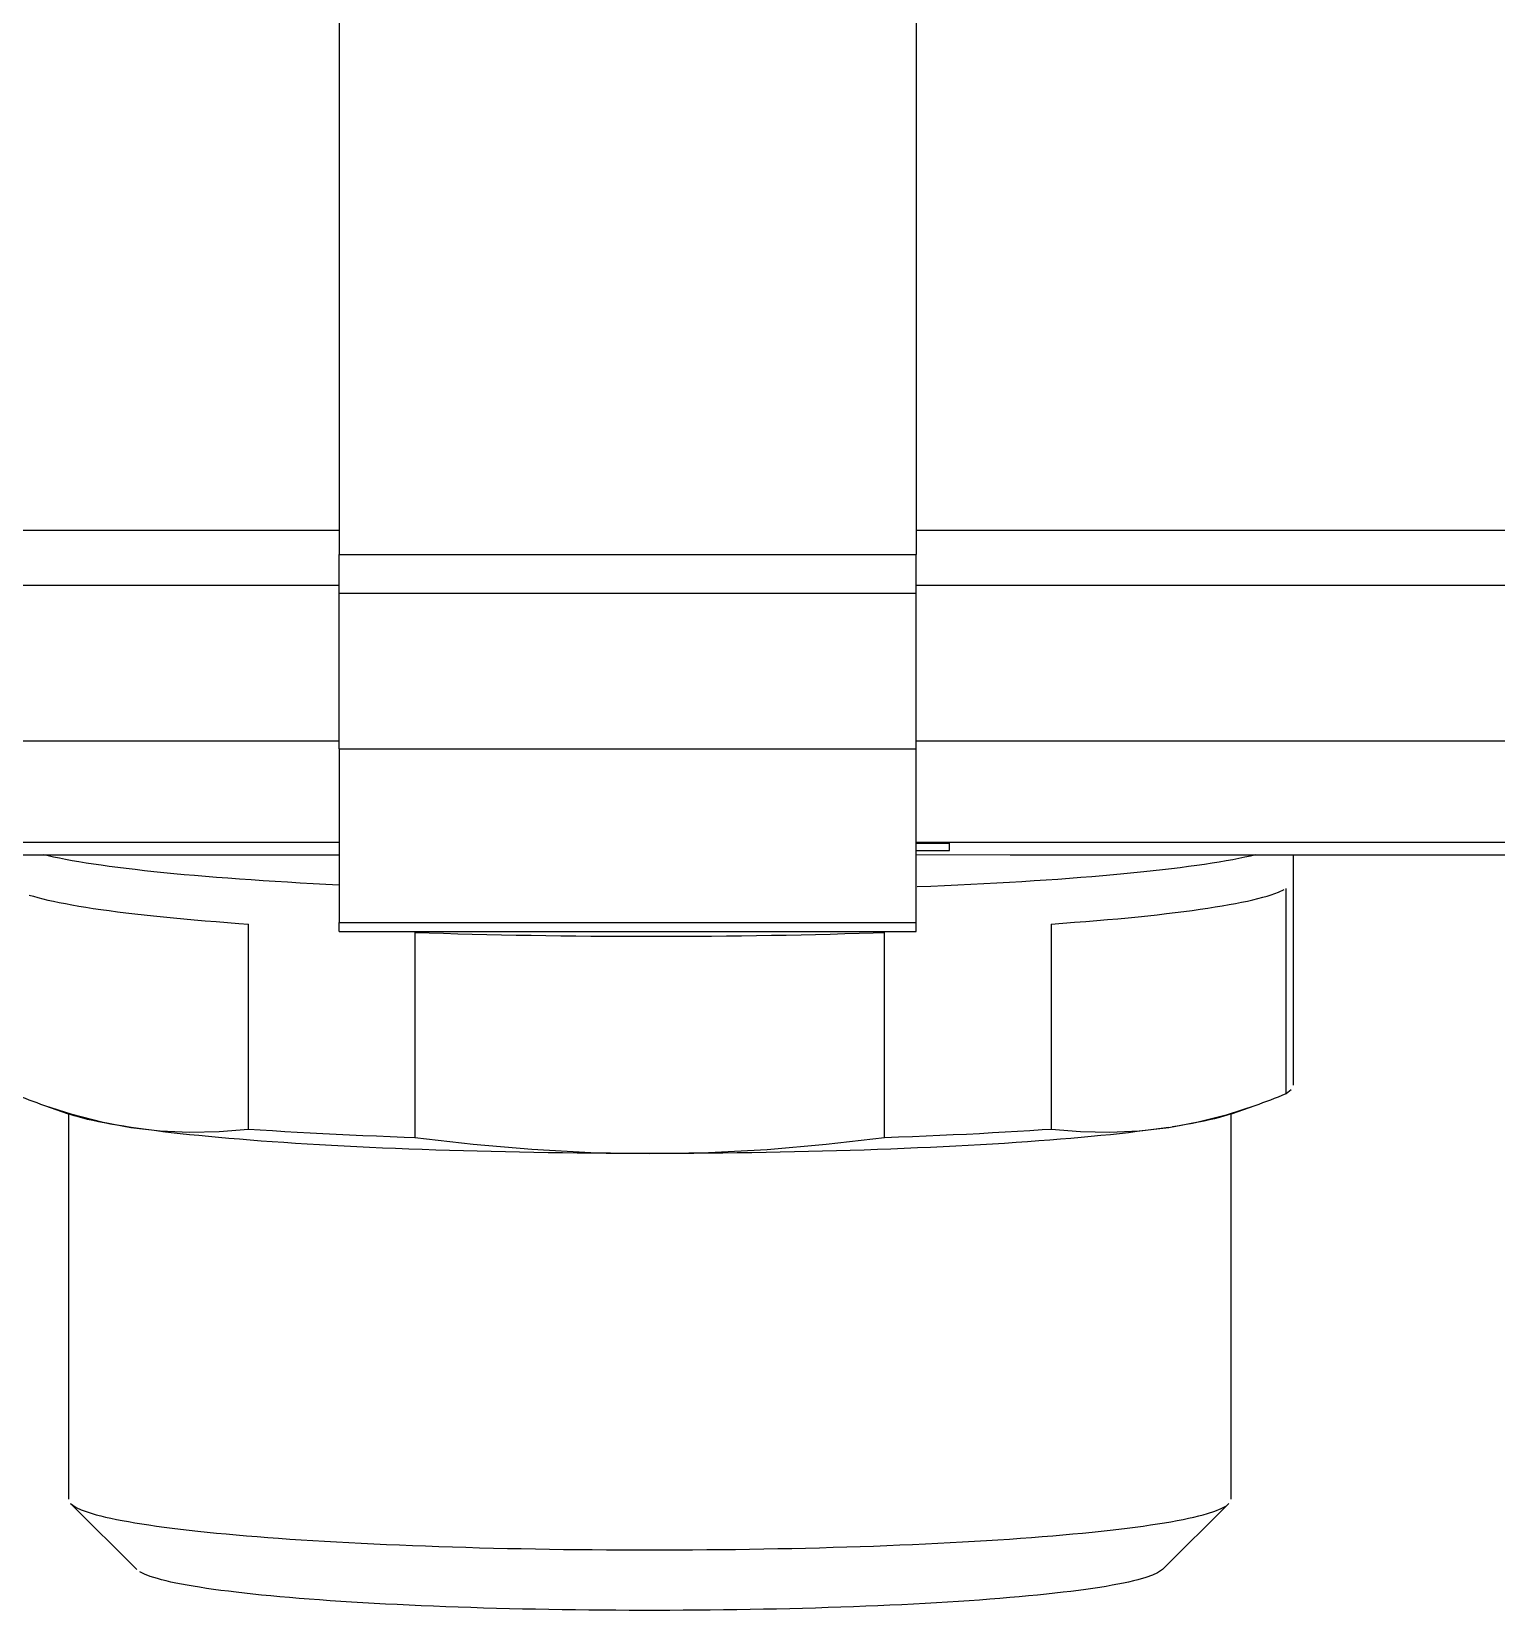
# Model space of a CAD drawing. Header units: millimetres. Extents: x 441156 to 441876, y 4514765 to 4515211.
# Drawn here: x 441594.1979 to 441594.363, y 4515153.674 to 4515153.8519 of the extents above; entities that cross this region are included whole.
import ezdxf

# ---------------------------------------------------------------- set-up
doc = ezdxf.new("R2010")
doc.units = ezdxf.units.MM
for name, color, linetype in [('Collettore SL', 7, 'Continuous'), ('Etichertta', 252, 'Continuous'), ('Piantone', 5, 'Continuous')]:
    doc.layers.add(name, color=color, linetype=linetype)

msp = doc.modelspace()

# ---------------------------------------------------------------- linework, layer by layer
at = {"layer": 'Collettore SL', "color": 254, "linetype": 'Continuous'}
for p, q in [((441594.2325942032, 4515153.795660889), (441594.1845942032, 4515153.795660889)), ((441594.4305942032, 4515153.795660889), (441594.2975942032, 4515153.795660889)), ((441594.1845942032, 4515153.789483634), (441594.2325942032, 4515153.789483634)), ((441594.2975942032, 4515153.789483634), (441594.4305942032, 4515153.789483634)), ((441594.2325942032, 4515153.771939188), (441594.1845942032, 4515153.771939188)), ((441594.4305942032, 4515153.771939188), (441594.2975942032, 4515153.771939188)), ((441594.1845942032, 4515153.760554715), (441594.2325942032, 4515153.760554715)), ((441594.2975942032, 4515153.760554715), (441594.4305942032, 4515153.760554715)), ((441594.2975942032, 4515153.760433867), (441594.3013442032, 4515153.760433867)), ((441594.3013442032, 4515153.75960556), (441594.3013442032, 4515153.760433867)), ((441594.1845942032, 4515153.759115108), (441594.2270398548, 4515153.759115108)), ((441594.227028237, 4515153.759115109), (441594.2325835407, 4515153.759123639)), ((441594.2975942032, 4515153.75960556), (441594.3013442032, 4515153.75960556)), ((441594.2975960785, 4515153.75914084), (441594.3081835112, 4515153.759115108)), ((441594.3081826327, 4515153.759115108), (441594.4305942032, 4515153.759115108))]:
    msp.add_line(p, q, dxfattribs=at)
at = {"layer": 'Etichertta', "color": 254, "linetype": 'Continuous'}
for p, q in [((441594.2325942032, 4515153.97665453), (441594.2325942032, 4515153.792936155)), ((441594.2975942032, 4515153.97665453), (441594.2975942032, 4515153.792936155)), ((441594.2325942032, 4515153.792936155), (441594.2975942032, 4515153.792936155)), ((441594.2325942032, 4515153.788612076), (441594.2325942032, 4515153.792936155)), ((441594.2975942032, 4515153.788612076), (441594.2975942032, 4515153.792936155)), ((441594.2325942032, 4515153.788612076), (441594.2975942032, 4515153.788612076)), ((441594.2325942032, 4515153.77106763), (441594.2325942032, 4515153.788612076)), ((441594.2975942032, 4515153.77106763), (441594.2975942032, 4515153.788612076)), ((441594.2325942032, 4515153.77106763), (441594.2975942032, 4515153.77106763)), ((441594.2325942032, 4515153.77106763), (441594.2325942032, 4515153.751486337)), ((441594.2975942032, 4515153.751486337), (441594.2975942032, 4515153.77106763)), ((441594.2325942032, 4515153.751486337), (441594.2975942032, 4515153.751486337)), ((441594.2325942032, 4515153.750468799), (441594.2325942032, 4515153.751486337)), ((441594.2975942032, 4515153.750468799), (441594.2975942032, 4515153.751486337)), ((441594.2325942032, 4515153.750468799), (441594.2975942032, 4515153.750468799))]:
    msp.add_line(p, q, dxfattribs=at)
at = {"layer": 'Piantone', "color": 254, "linetype": 'Continuous'}
for p, q in [((441594.3400942032, 4515153.733170887), (441594.3400942032, 4515153.759115108)), ((441594.3392796745, 4515153.732226369), (441594.3392796745, 4515153.75531831)), ((441594.222366245, 4515153.728232391), (441594.222366245, 4515153.751324332)), ((441594.3128221614, 4515153.751324332), (441594.3128221614, 4515153.728232391)), ((441594.2411366901, 4515153.750379815), (441594.2411366901, 4515153.727287874)), ((441594.2940517163, 4515153.727287874), (441594.2940517163, 4515153.750379815)), ((441594.199399543, 4515153.730884871), (441594.202073265, 4515153.729943842)), ((441594.2020942032, 4515153.729936493), (441594.2020942032, 4515153.686529199)), ((441594.3330942032, 4515153.686529199), (441594.3330942032, 4515153.729936493)), ((441594.3331151414, 4515153.729943842), (441594.3357887126, 4515153.730884817)), ((441594.2023453619, 4515153.686029752), (441594.2098166033, 4515153.678615481)), ((441594.3253718031, 4515153.678615481), (441594.3328430445, 4515153.686029752))]:
    msp.add_line(p, q, dxfattribs=at)
for points in [[(441594.2325942032, 4515153.755710094, 0), (441594.2311126323, 4515153.755783265, 0), (441594.2296511884, 4515153.75585945, 0), (441594.2282106778, 4515153.755938605, 0), (441594.2267918954, 4515153.756020688, 0), (441594.2253956238, 4515153.75610565, 0), (441594.2240226333, 4515153.756193449, 0), (441594.2226736816, 4515153.756284033, 0), (441594.2213495126, 4515153.756377354, 0), (441594.2200508572, 4515153.75647336, 0), (441594.2187784316, 4515153.756571997, 0), (441594.217532938, 4515153.756673212, 0), (441594.2163150634, 4515153.756776948, 0), (441594.2151254797, 4515153.75688315, 0), (441594.2139648434, 4515153.756991757, 0), (441594.2128337946, 4515153.757102709, 0), (441594.2117329574, 4515153.757215947, 0), (441594.2106629392, 4515153.757331406, 0), (441594.2096243302, 4515153.757449024, 0), (441594.2086177035, 4515153.757568736, 0), (441594.2076436144, 4515153.757690475, 0), (441594.2067026003, 4515153.757814175, 0), (441594.2057951805, 4515153.757939766, 0), (441594.2049218555, 4515153.75806718, 0), (441594.2040831072, 4515153.758196347, 0), (441594.2032793983, 4515153.758327196, 0), (441594.2025111722, 4515153.758459654, 0), (441594.2017788527, 4515153.758593647, 0), (441594.2010828438, 4515153.758729103, 0), (441594.2004235297, 4515153.758865946, 0), (441594.1998012739, 4515153.7590041, 0), (441594.1993320623, 4515153.759115108, 0)], [(441594.2325942032, 4515153.755710094, 0), (441594.2311126323, 4515153.755783265, 0), (441594.2296511884, 4515153.75585945, 0), (441594.2282106778, 4515153.755938605, 0), (441594.2267918954, 4515153.756020688, 0), (441594.2253956238, 4515153.75610565, 0), (441594.2240226333, 4515153.756193449, 0), (441594.2226736816, 4515153.756284033, 0), (441594.2213495126, 4515153.756377354, 0), (441594.2200508572, 4515153.75647336, 0), (441594.2187784316, 4515153.756571997, 0), (441594.217532938, 4515153.756673212, 0), (441594.2163150634, 4515153.756776948, 0), (441594.2151254797, 4515153.75688315, 0), (441594.2139648434, 4515153.756991757, 0), (441594.2128337946, 4515153.757102709, 0), (441594.2117329574, 4515153.757215947, 0), (441594.2106629392, 4515153.757331406, 0), (441594.2096243302, 4515153.757449024, 0), (441594.2086177035, 4515153.757568736, 0), (441594.2076436144, 4515153.757690475, 0), (441594.2067026003, 4515153.757814175, 0), (441594.2057951805, 4515153.757939766, 0), (441594.2049218555, 4515153.75806718, 0), (441594.2040831072, 4515153.758196347, 0), (441594.2032793983, 4515153.758327196, 0), (441594.2025111722, 4515153.758459654, 0), (441594.2017788527, 4515153.758593647, 0), (441594.2010828438, 4515153.758729103, 0), (441594.2004235297, 4515153.758865946, 0), (441594.1998012739, 4515153.7590041, 0), (441594.1993320623, 4515153.759115108, 0)], [(441594.3358563441, 4515153.759115108, 0), (441594.3352638734, 4515153.758975962, 0), (441594.334634069, 4515153.758838068, 0), (441594.3339672784, 4515153.7587015, 0), (441594.3332638694, 4515153.758566336, 0), (441594.3325242301, 4515153.758432647, 0), (441594.3317487686, 4515153.758300511, 0), (441594.3309379127, 4515153.758169997, 0), (441594.3300921098, 4515153.758041181, 0), (441594.3292118264, 4515153.757914131, 0), (441594.3282975483, 4515153.757788917, 0), (441594.3273497798, 4515153.75766561, 0), (441594.3263690439, 4515153.757544277, 0), (441594.3253558816, 4515153.757424985, 0), (441594.3243108519, 4515153.7573078, 0), (441594.3232345313, 4515153.757192786, 0), (441594.3221275137, 4515153.757080007, 0), (441594.3209904098, 4515153.756969525, 0), (441594.3198238469, 4515153.756861403, 0), (441594.3186284686, 4515153.756755697, 0), (441594.3174049345, 4515153.756652467, 0), (441594.3161539196, 4515153.75655177, 0), (441594.314876114, 4515153.756453663, 0), (441594.3135722227, 4515153.756358198, 0), (441594.3122429651, 4515153.756265428, 0), (441594.3108890746, 4515153.756175405, 0), (441594.3095112981, 4515153.756088179, 0), (441594.3081103957, 4515153.756003796, 0), (441594.3066871403, 4515153.755922304, 0), (441594.3052423171, 4515153.755843748, 0), (441594.3037767233, 4515153.755768172, 0), (441594.3022911674, 4515153.755695617, 0), (441594.3007864691, 4515153.755626122, 0), (441594.2992634583, 4515153.755559728, 0), (441594.2977229755, 4515153.755496468, 0), (441594.2975942032, 4515153.755491354, 0)], [(441594.3358563441, 4515153.759115108, 0), (441594.3352638734, 4515153.758975962, 0), (441594.334634069, 4515153.758838068, 0), (441594.3339672784, 4515153.7587015, 0), (441594.3332638694, 4515153.758566336, 0), (441594.3325242301, 4515153.758432647, 0), (441594.3317487686, 4515153.758300511, 0), (441594.3309379127, 4515153.758169997, 0), (441594.3300921098, 4515153.758041181, 0), (441594.3292118264, 4515153.757914131, 0), (441594.3282975483, 4515153.757788917, 0), (441594.3273497798, 4515153.75766561, 0), (441594.3263690439, 4515153.757544277, 0), (441594.3253558816, 4515153.757424985, 0), (441594.3243108519, 4515153.7573078, 0), (441594.3232345313, 4515153.757192786, 0), (441594.3221275137, 4515153.757080007, 0), (441594.3209904098, 4515153.756969525, 0), (441594.3198238469, 4515153.756861403, 0), (441594.3186284686, 4515153.756755697, 0), (441594.3174049345, 4515153.756652467, 0), (441594.3161539196, 4515153.75655177, 0), (441594.314876114, 4515153.756453663, 0), (441594.3135722227, 4515153.756358198, 0), (441594.3122429651, 4515153.756265428, 0), (441594.3108890746, 4515153.756175405, 0), (441594.3095112981, 4515153.756088179, 0), (441594.3081103957, 4515153.756003796, 0), (441594.3066871403, 4515153.755922304, 0), (441594.3052423171, 4515153.755843748, 0), (441594.3037767233, 4515153.755768172, 0), (441594.3022911674, 4515153.755695617, 0), (441594.3007864691, 4515153.755626122, 0), (441594.2992634583, 4515153.755559728, 0), (441594.2977229755, 4515153.755496468, 0), (441594.2975942032, 4515153.755491354, 0)], [(441594.3128221614, 4515153.751324332, 0), (441594.3141405139, 4515153.751418277, 0), (441594.3154331866, 4515153.751514894, 0), (441594.3166994663, 4515153.75161413, 0), (441594.3179386543, 4515153.751715931, 0), (441594.3191500671, 4515153.751820241, 0), (441594.3203330361, 4515153.751927001, 0), (441594.321486909, 4515153.752036154, 0), (441594.3226110489, 4515153.752147639, 0), (441594.3237048358, 4515153.752261395, 0), (441594.3247676662, 4515153.752377357, 0), (441594.3257989537, 4515153.752495464, 0), (441594.3267981292, 4515153.752615648, 0), (441594.3277646417, 4515153.752737845, 0), (441594.3286979579, 4515153.752861987, 0), (441594.3295975628, 4515153.752988005, 0), (441594.3304629602, 4515153.75311583, 0), (441594.3312936725, 4515153.753245391, 0), (441594.3320892415, 4515153.753376616, 0), (441594.3328492283, 4515153.753509435, 0), (441594.3335732135, 4515153.753643772, 0), (441594.3342607978, 4515153.753779554, 0), (441594.3349116017, 4515153.753916706, 0), (441594.3355252664, 4515153.754055153, 0), (441594.3361014531, 4515153.754194817, 0), (441594.3366398441, 4515153.754335622, 0), (441594.3371401421, 4515153.754477491, 0), (441594.3376020713, 4515153.754620344, 0), (441594.3380253769, 4515153.754764104, 0), (441594.3384098252, 4515153.75490869, 0), (441594.3387552042, 4515153.755054024, 0), (441594.3390613233, 4515153.755200025, 0), (441594.3392796745, 4515153.75531831, 0)], [(441594.1976723908, 4515153.754592732, 0), (441594.1981417376, 4515153.754450061, 0), (441594.1986494015, 4515153.754308391, 0), (441594.1991951027, 4515153.7541678, 0), (441594.1997785401, 4515153.754028365, 0), (441594.2003993916, 4515153.753890161, 0), (441594.2010573149, 4515153.753753268, 0), (441594.2017519469, 4515153.753617759, 0), (441594.2024829044, 4515153.753483709, 0), (441594.2032497842, 4515153.753351192, 0), (441594.2040521631, 4515153.753220282, 0), (441594.2048895985, 4515153.75309105, 0), (441594.2057616283, 4515153.752963568, 0), (441594.2066677715, 4515153.752837907, 0), (441594.2076075281, 4515153.752714134, 0), (441594.2085803796, 4515153.75259232, 0), (441594.2095857894, 4515153.752472531, 0), (441594.2106232027, 4515153.752354832, 0), (441594.2116920472, 4515153.752239291, 0), (441594.2127917332, 4515153.752125968, 0), (441594.213921654, 4515153.752014928, 0), (441594.2150811862, 4515153.751906232, 0), (441594.2162696901, 4515153.751799939, 0), (441594.2174865101, 4515153.751696109, 0), (441594.2187309747, 4515153.751594798, 0), (441594.2200023974, 4515153.751496062, 0), (441594.2213000767, 4515153.751399956, 0), (441594.222366245, 4515153.751324332, 0)], [(441594.2411366901, 4515153.750379815, 0), (441594.2427293463, 4515153.750327279, 0), (441594.2443357207, 4515153.750278017, 0), (441594.2459549268, 4515153.750232059, 0), (441594.2475860714, 4515153.750189426, 0), (441594.2492282547, 4515153.750150145, 0), (441594.2508805705, 4515153.750114236, 0), (441594.2525421073, 4515153.750081719, 0), (441594.2542119485, 4515153.750052612, 0), (441594.2558891727, 4515153.750026932, 0), (441594.2575728546, 4515153.750004692, 0), (441594.2592620653, 4515153.749985904, 0), (441594.2609558729, 4515153.74997058, 0), (441594.262653343, 4515153.749958727, 0), (441594.2643535389, 4515153.749950352, 0), (441594.2660555227, 4515153.749945459, 0), (441594.2677583554, 4515153.749944053, 0), (441594.2694610976, 4515153.749946131, 0), (441594.2711628097, 4515153.749951695, 0), (441594.2728625531, 4515153.749960741, 0), (441594.2745593899, 4515153.749973265, 0), (441594.2762523839, 4515153.749989257, 0), (441594.2779406012, 4515153.750008711, 0), (441594.2796231104, 4515153.750031616, 0), (441594.2812989831, 4515153.750057957, 0), (441594.2829672949, 4515153.750087723, 0), (441594.2846271251, 4515153.750120895, 0), (441594.2862775583, 4515153.750157456, 0), (441594.2879176838, 4515153.750197385, 0), (441594.2895465966, 4515153.75024066, 0), (441594.2911633983, 4515153.750287258, 0), (441594.2927671967, 4515153.750337154, 0), (441594.2940517163, 4515153.750379815, 0)], [(441594.3392796745, 4515153.732226369, 0), (441594.339514429, 4515153.73237337, 0), (441594.3397095048, 4515153.732520811, 0), (441594.3398647942, 4515153.732668611, 0), (441594.3399802115, 4515153.732816689, 0), (441594.3400556931, 4515153.732964961, 0), (441594.3400911973, 4515153.733113347, 0), (441594.3400942032, 4515153.733170887, 0)], [(441594.1994011616, 4515153.730884301, 0), (441594.2024939903, 4515153.729889004, 0), (441594.2058116366, 4515153.729037065, 0), (441594.2091374884, 4515153.728416454, 0)], [(441594.2091374884, 4515153.728416454, 0), (441594.2083333006, 4515153.728541339, 0), (441594.207564229, 4515153.728667893, 0), (441594.2068307294, 4515153.728796041, 0), (441594.2061332364, 4515153.728925707, 0), (441594.2054721634, 4515153.729056814, 0), (441594.2048479021, 4515153.729189285, 0), (441594.2042608224, 4515153.729323041, 0), (441594.2037112722, 4515153.729458002, 0), (441594.2031995772, 4515153.72959409, 0), (441594.2027260405, 4515153.729731224, 0), (441594.2022909428, 4515153.72986932, 0), (441594.202073265, 4515153.729943842, 0)], [(441594.326050918, 4515153.728416454, 0), (441594.3293581071, 4515153.729032924, 0), (441594.3326652962, 4515153.729880538, 0), (441594.3357872183, 4515153.730884291, 0)], [(441594.3331151414, 4515153.729943842, 0), (441594.3327007917, 4515153.729805261, 0), (441594.3322478618, 4515153.7296676, 0), (441594.33175662, 4515153.729530942, 0), (441594.3312273575, 4515153.729395365, 0), (441594.3306603878, 4515153.729260951, 0), (441594.330056047, 4515153.729127781, 0), (441594.3294146931, 4515153.728995931, 0), (441594.3287367062, 4515153.728865482, 0), (441594.328022488, 4515153.72873651, 0), (441594.3272724619, 4515153.728609091, 0), (441594.3264870722, 4515153.7284833, 0), (441594.326050918, 4515153.728416454, 0)], [(441594.2675942032, 4515153.725474947, 0), (441594.2659511878, 4515153.725476691, 0), (441594.2643091459, 4515153.725481919, 0), (441594.2626690506, 4515153.725490629, 0), (441594.2610318739, 4515153.725502815, 0), (441594.2593985858, 4515153.725518472, 0), (441594.2577701542, 4515153.725537589, 0), (441594.256147544, 4515153.725560155, 0), (441594.2545317168, 4515153.725586156, 0), (441594.2529236299, 4515153.725615578, 0), (441594.2513242366, 4515153.725648402, 0), (441594.2497344842, 4515153.725684609, 0), (441594.2481553151, 4515153.725724179, 0), (441594.2465876648, 4515153.725767087, 0), (441594.2450324623, 4515153.725813308, 0), (441594.2434906294, 4515153.725862814, 0), (441594.2419630795, 4515153.725915577, 0), (441594.2404507178, 4515153.725971565, 0), (441594.2389544406, 4515153.726030745, 0), (441594.2374751344, 4515153.726093081, 0), (441594.236013676, 4515153.726158537, 0), (441594.2345709312, 4515153.726227074, 0), (441594.233147755, 4515153.726298652, 0), (441594.2317449908, 4515153.726373227, 0), (441594.2303634698, 4515153.726450757, 0), (441594.2290040106, 4515153.726531195, 0), (441594.2276674188, 4515153.726614492, 0), (441594.2263544865, 4515153.7267006, 0), (441594.2250659916, 4515153.726789468, 0), (441594.2238026977, 4515153.726881043, 0), (441594.2225653533, 4515153.726975271, 0), (441594.2213546918, 4515153.727072096, 0), (441594.2201714304, 4515153.727171462, 0), (441594.2190162703, 4515153.727273308, 0), (441594.2178898961, 4515153.727377574, 0), (441594.2167929751, 4515153.727484198, 0), (441594.2157261576, 4515153.727593118, 0), (441594.2146900755, 4515153.72770427, 0), (441594.2136853428, 4515153.727817586, 0), (441594.2127125549, 4515153.727933, 0), (441594.2117722883, 4515153.728050444, 0), (441594.2108651001, 4515153.728169847, 0), (441594.2099915279, 4515153.728291141, 0), (441594.2091520894, 4515153.728414251, 0), (441594.2091374884, 4515153.728416454, 0)], [(441594.2091374884, 4515153.728416454, 0), (441594.2124446776, 4515153.72803443, 0), (441594.2157518668, 4515153.727883548, 0), (441594.2190626707, 4515153.727954535, 0), (441594.222366245, 4515153.728232391, 0)], [(441594.222366245, 4515153.728232391, 0), (441594.22370955, 4515153.728141171, 0), (441594.2250770664, 4515153.728052726, 0), (441594.2264680397, 4515153.727967105, 0), (441594.2278817025, 4515153.727884355, 0), (441594.2293172749, 4515153.727804522, 0), (441594.230773965, 4515153.727727649, 0), (441594.2322509688, 4515153.727653779, 0), (441594.2337474718, 4515153.727582953, 0), (441594.2352626481, 4515153.72751521, 0), (441594.236795662, 4515153.727450587, 0), (441594.2383456675, 4515153.72738912, 0), (441594.2399118097, 4515153.727330843, 0), (441594.2411366901, 4515153.727287874, 0)], [(441594.326050918, 4515153.728416454, 0), (441594.3252120903, 4515153.728293312, 0), (441594.3243391201, 4515153.728171987, 0), (441594.3234325245, 4515153.728052548, 0), (441594.3224928406, 4515153.727935069, 0), (441594.3215206256, 4515153.727819619, 0), (441594.3205164552, 4515153.727706264, 0), (441594.3194809248, 4515153.727595074, 0), (441594.3184146477, 4515153.727486113, 0), (441594.317318256, 4515153.727379447, 0), (441594.3161923992, 4515153.727275139, 0), (441594.3150377446, 4515153.727173249, 0), (441594.3138549763, 4515153.72707384, 0), (441594.3126447953, 4515153.726976969, 0), (441594.3114079186, 4515153.726882694, 0), (441594.3101450792, 4515153.726791072, 0), (441594.3088570254, 4515153.726702155, 0), (441594.3075445205, 4515153.726615997, 0), (441594.3062083421, 4515153.726532649, 0), (441594.3048492822, 4515153.726452161, 0), (441594.303468146, 4515153.72637458, 0), (441594.302065752, 4515153.726299951, 0), (441594.3006429311, 4515153.726228319, 0), (441594.2992005265, 4515153.726159728, 0), (441594.297739393, 4515153.726094217, 0), (441594.2962603963, 4515153.726031825, 0), (441594.2947644128, 4515153.725972588, 0), (441594.2932523291, 4515153.725916544, 0), (441594.2917250411, 4515153.725863723, 0), (441594.2901834539, 4515153.725814159, 0), (441594.288628481, 4515153.72576788, 0), (441594.2870610438, 4515153.725724912, 0), (441594.2854820711, 4515153.725685284, 0), (441594.2838924986, 4515153.725649016, 0), (441594.2822932682, 4515153.725616131, 0), (441594.2806853275, 4515153.725586649, 0), (441594.2790696295, 4515153.725560587, 0), (441594.2774471315, 4515153.725537959, 0), (441594.2758187948, 4515153.725518782, 0), (441594.2741855846, 4515153.725503064, 0), (441594.2725484684, 4515153.725490815, 0), (441594.2709084166, 4515153.725482043, 0), (441594.2692664008, 4515153.725476753, 0), (441594.2676233941, 4515153.725474948, 0), (441594.2675942032, 4515153.725474947, 0)], [(441594.2940517163, 4515153.727287874, 0), (441594.2956297759, 4515153.727343655, 0), (441594.297192368, 4515153.727402652, 0), (441594.2987386307, 4515153.727464831, 0), (441594.3002677108, 4515153.727530157, 0), (441594.3017787648, 4515153.727598596, 0), (441594.303270959, 4515153.72767011, 0), (441594.3047434702, 4515153.727744658, 0), (441594.3061954859, 4515153.727822199, 0), (441594.3076262051, 4515153.727902692, 0), (441594.3090348384, 4515153.727986091, 0), (441594.3104206087, 4515153.728072351, 0), (441594.3117827515, 4515153.728161423, 0), (441594.3128221614, 4515153.728232391, 0)], [(441594.3128221614, 4515153.728232391, 0), (441594.3161080374, 4515153.727955488, 0), (441594.3194074198, 4515153.727883223, 0), (441594.3227250662, 4515153.728032936, 0), (441594.326050918, 4515153.728416454, 0)], [(441594.2411366901, 4515153.727287874, 0), (441594.247708442, 4515153.72651494, 0), (441594.254307207, 4515153.725944607, 0), (441594.2609424996, 4515153.725593494, 0), (441594.2675942032, 4515153.725474947, 0)], [(441594.2675942032, 4515153.725474947, 0), (441594.2742085815, 4515153.725592171, 0), (441594.2808229598, 4515153.725940537, 0), (441594.2874445678, 4515153.726511316, 0), (441594.2940517163, 4515153.727287874, 0)], [(441594.2020942032, 4515153.686529199, 0), (441594.2021142024, 4515153.686388138, 0), (441594.2021741879, 4515153.686247163, 0), (441594.202274123, 4515153.686106361, 0), (441594.2023453619, 4515153.686029752, 0)], [(441594.2023453619, 4515153.686029752, 0), (441594.2025068838, 4515153.685889385, 0), (441594.202708152, 4515153.685749409, 0), (441594.2029490439, 4515153.685609909, 0), (441594.2032294121, 4515153.685470969, 0), (441594.2035490857, 4515153.685332677, 0), (441594.2039078692, 4515153.685195115, 0), (441594.2043055437, 4515153.685058368, 0), (441594.2047418663, 4515153.684922519, 0), (441594.2052165705, 4515153.684787652, 0), (441594.2057293664, 4515153.684653847, 0), (441594.206279941, 4515153.684521188, 0), (441594.206867958, 4515153.684389755, 0), (441594.2074930582, 4515153.684259628, 0), (441594.2081548601, 4515153.684130888, 0), (441594.2088529594, 4515153.684003612, 0), (441594.2095869299, 4515153.683877878, 0), (441594.2103563233, 4515153.683753763, 0), (441594.2111606697, 4515153.683631344, 0), (441594.2119994782, 4515153.683510694, 0), (441594.2128722362, 4515153.683391887, 0), (441594.213778411, 4515153.683274996, 0), (441594.2147174492, 4515153.683160092, 0), (441594.2156887772, 4515153.683047245, 0), (441594.2166918021, 4515153.682936526, 0), (441594.2177259111, 4515153.682828, 0), (441594.218790473, 4515153.682721733, 0), (441594.2198848375, 4515153.682617793, 0), (441594.2210083363, 4515153.682516241, 0), (441594.2221602835, 4515153.682417138, 0), (441594.2233399755, 4515153.682320548, 0), (441594.2245466919, 4515153.682226527, 0), (441594.225779696, 4515153.682135134, 0), (441594.2270382346, 4515153.682046425, 0), (441594.2283215392, 4515153.681960451, 0), (441594.2296288263, 4515153.681877269, 0), (441594.2309592974, 4515153.681796928, 0), (441594.2323121402, 4515153.681719476, 0), (441594.2336865284, 4515153.681644961, 0), (441594.2350816228, 4515153.681573429, 0), (441594.2364965715, 4515153.681504924, 0), (441594.2379305103, 4515153.681439485, 0), (441594.2393825637, 4515153.681377157, 0), (441594.240851845, 4515153.681317973, 0), (441594.2423374567, 4515153.681261972, 0), (441594.243838492, 4515153.681209187, 0), (441594.2453540339, 4515153.681159652, 0), (441594.2468831571, 4515153.681113395, 0), (441594.2484249278, 4515153.681070445, 0), (441594.2499784044, 4515153.681030829, 0), (441594.2515426384, 4515153.68099457, 0), (441594.2531166745, 4515153.680961692, 0), (441594.2546995515, 4515153.680932214, 0), (441594.2562903028, 4515153.680906152, 0), (441594.257887957, 4515153.680883525, 0), (441594.2594915384, 4515153.680864345, 0), (441594.2611000678, 4515153.680848625, 0), (441594.262712563, 4515153.680836374, 0), (441594.2643280392, 4515153.680827599, 0), (441594.2659455099, 4515153.680822306, 0), (441594.2675639875, 4515153.680820498, 0), (441594.2691824834, 4515153.680822176, 0), (441594.2708000095, 4515153.680827339, 0), (441594.272415578, 4515153.680835984, 0), (441594.2740282021, 4515153.680848106, 0), (441594.2756368972, 4515153.680863696, 0), (441594.2772406811, 4515153.680882747, 0), (441594.2788385741, 4515153.680905246, 0), (441594.2804296006, 4515153.680931179, 0), (441594.2820127889, 4515153.68096053, 0), (441594.2835871725, 4515153.680993282, 0), (441594.2851517896, 4515153.681029415, 0), (441594.286705685, 4515153.681068907, 0), (441594.2882479096, 4515153.681111732, 0), (441594.2897775219, 4515153.681157866, 0), (441594.2912935875, 4515153.68120728, 0), (441594.2927951808, 4515153.681259943, 0), (441594.2942813848, 4515153.681315824, 0), (441594.2957512919, 4515153.68137489, 0), (441594.2972040045, 4515153.681437103, 0), (441594.2986386355, 4515153.681502425, 0), (441594.3000543087, 4515153.681570817, 0), (441594.3014501597, 4515153.681642237, 0), (441594.3028253362, 4515153.68171664, 0), (441594.3041789983, 4515153.681793984, 0), (441594.3055103193, 4515153.681874218, 0), (441594.3068184864, 4515153.681957296, 0), (441594.3081027006, 4515153.682043165, 0), (441594.3093621777, 4515153.682131774, 0), (441594.3105961487, 4515153.682223068, 0), (441594.3118038599, 4515153.682316991, 0), (441594.3129845739, 4515153.682413487, 0), (441594.3141375697, 4515153.682512496, 0), (441594.3152621431, 4515153.682613958, 0), (441594.3163576074, 4515153.68271781, 0), (441594.3174232937, 4515153.682823991, 0), (441594.3184585512, 4515153.682932434, 0), (441594.3194627477, 4515153.683043073, 0), (441594.3204352699, 4515153.683155841, 0), (441594.321375524, 4515153.68327067, 0), (441594.3222829358, 4515153.683387488, 0), (441594.3231569512, 4515153.683506224, 0), (441594.3239970364, 4515153.683626807, 0), (441594.3248026784, 4515153.683749163, 0), (441594.3255733854, 4515153.683873215, 0), (441594.3263086865, 4515153.683998889, 0), (441594.3270081329, 4515153.684126109, 0), (441594.3276712973, 4515153.684254796, 0), (441594.3282977748, 4515153.684384872, 0), (441594.3288871828, 4515153.684516259, 0), (441594.3294391615, 4515153.684648873, 0), (441594.3299533736, 4515153.684782636, 0), (441594.3304295053, 4515153.684917466, 0), (441594.3308672658, 4515153.68505328, 0), (441594.3312663877, 4515153.685189995, 0), (441594.3316266273, 4515153.685327528, 0), (441594.3319477646, 4515153.685465794, 0), (441594.3322296035, 4515153.685604711, 0), (441594.332471972, 4515153.685744192, 0), (441594.332674722, 4515153.685884152, 0), (441594.3328377296, 4515153.686024506, 0), (441594.3328430445, 4515153.686029752, 0)], [(441594.3328430445, 4515153.686029752, 0), (441594.3329647211, 4515153.686170424, 0), (441594.3330464785, 4515153.686311315, 0), (441594.3330882664, 4515153.686452339, 0), (441594.3330942032, 4515153.686529199, 0)], [(441594.3253718031, 4515153.678615481, 0), (441594.3252186363, 4515153.678483404, 0), (441594.3250257301, 4515153.678351725, 0), (441594.3247932178, 4515153.678220532, 0), (441594.3245212595, 4515153.678089916, 0), (441594.3242100429, 4515153.677959968, 0), (441594.3238597826, 4515153.677830777, 0), (441594.3234707201, 4515153.677702432, 0), (441594.3230431237, 4515153.677575022, 0), (441594.3225772884, 4515153.677448634, 0), (441594.3220735353, 4515153.677323355, 0), (441594.3215322119, 4515153.677199273, 0), (441594.3209536915, 4515153.677076474, 0), (441594.320338373, 4515153.67695504, 0), (441594.3196866808, 4515153.676835055, 0), (441594.3189990643, 4515153.676716604, 0), (441594.3182759977, 4515153.676599768, 0), (441594.3175179797, 4515153.676484626, 0), (441594.3167255329, 4515153.676371259, 0), (441594.3158992039, 4515153.676259745, 0), (441594.3150395626, 4515153.67615016, 0), (441594.3141472017, 4515153.67604258, 0), (441594.3132227368, 4515153.67593708, 0), (441594.3122668052, 4515153.675833731, 0), (441594.3112800662, 4515153.675732606, 0), (441594.3102632004, 4515153.675633775, 0), (441594.309216909, 4515153.675537304, 0), (441594.3081419134, 4515153.675443261, 0), (441594.3070389552, 4515153.675351711, 0), (441594.3059087949, 4515153.675262717, 0), (441594.3047522118, 4515153.675176339, 0), (441594.3035700036, 4515153.675092638, 0), (441594.3023629856, 4515153.675011673, 0), (441594.3011319902, 4515153.674933497, 0), (441594.2998778662, 4515153.674858165, 0), (441594.2986014786, 4515153.674785729, 0), (441594.2973037076, 4515153.674716241, 0), (441594.2959854482, 4515153.674649745, 0), (441594.2946476095, 4515153.67458629, 0), (441594.293291114, 4515153.674525918, 0), (441594.2919168973, 4515153.674468671, 0), (441594.2905259071, 4515153.674414589, 0), (441594.2891191026, 4515153.674363709, 0), (441594.2876974539, 4515153.674316066, 0), (441594.2862619416, 4515153.674271693, 0), (441594.2848135555, 4515153.674230621, 0), (441594.2833532945, 4515153.674192877, 0), (441594.2818821656, 4515153.674158489, 0), (441594.2804011834, 4515153.674127479, 0), (441594.2789113691, 4515153.67409987, 0), (441594.2774137503, 4515153.674075679, 0), (441594.2759093596, 4515153.674054924, 0), (441594.2743992346, 4515153.674037619, 0), (441594.2728844167, 4515153.674023776, 0), (441594.2713659505, 4515153.674013405, 0), (441594.2698448832, 4515153.674006512, 0), (441594.2683222638, 4515153.674003104, 0), (441594.2667991424, 4515153.67400318, 0), (441594.2652765692, 4515153.674006742, 0), (441594.2637555943, 4515153.674013789, 0), (441594.2622372665, 4515153.674024313, 0), (441594.2607226332, 4515153.674038308, 0), (441594.2592127385, 4515153.674055764, 0), (441594.257708624, 4515153.674076671, 0), (441594.2562113268, 4515153.674101013, 0), (441594.2547218796, 4515153.674128773, 0), (441594.2532413093, 4515153.674159931, 0), (441594.2517706373, 4515153.674194467, 0), (441594.2503108775, 4515153.674232358, 0), (441594.2488630368, 4515153.674273576, 0), (441594.2474281136, 4515153.674318094, 0), (441594.2460070974, 4515153.674365879, 0), (441594.2446009683, 4515153.674416901, 0), (441594.2432106958, 4515153.674471123, 0), (441594.2418372388, 4515153.674528508, 0), (441594.2404815445, 4515153.674589016, 0), (441594.2391445478, 4515153.674652606, 0), (441594.2378271707, 4515153.674719235, 0), (441594.2365303217, 4515153.674788855, 0), (441594.2352548951, 4515153.674861419, 0), (441594.2340017706, 4515153.674936877, 0), (441594.2327718122, 4515153.675015177, 0), (441594.2315658682, 4515153.675096264, 0), (441594.2303847703, 4515153.675180083, 0), (441594.229229333, 4515153.675266577, 0), (441594.228100353, 4515153.675355685, 0), (441594.226998609, 4515153.675447347, 0), (441594.2259248608, 4515153.675541498, 0), (441594.2248798488, 4515153.675638073, 0), (441594.2238642937, 4515153.675737008, 0), (441594.2228788959, 4515153.675838231, 0), (441594.2219243348, 4515153.675941676, 0), (441594.2210012689, 4515153.676047269, 0), (441594.2201103346, 4515153.676154939, 0), (441594.2192521465, 4515153.67626461, 0), (441594.2184272962, 4515153.676376208, 0), (441594.2176363527, 4515153.676489655, 0), (441594.2168798614, 4515153.676604873, 0), (441594.216158344, 4515153.676721781, 0), (441594.215472298, 4515153.676840302, 0), (441594.2148221967, 4515153.676960352, 0), (441594.2142084883, 4515153.677081848, 0), (441594.213631596, 4515153.677204706, 0), (441594.2130919177, 4515153.677328843, 0), (441594.2125898256, 4515153.677454171, 0), (441594.2121256658, 4515153.677580606, 0), (441594.2116997586, 4515153.677708059, 0), (441594.2113123976, 4515153.677836443, 0), (441594.21096385, 4515153.677965669, 0), (441594.2106543561, 4515153.678095649, 0), (441594.2103841294, 4515153.678226291, 0), (441594.2101533562, 4515153.678357508, 0), (441594.2099621957, 4515153.678489207, 0), (441594.2098166033, 4515153.678615481, 0)]]:
    msp.add_polyline3d(points, dxfattribs=at)
for centre, radius, start, end in [((441594.2212981204, 4515153.793081359), 0.06593899351383326, 247.3535519465422, 250.6049854842381), ((441594.3138964382, 4515153.793065349), 0.06592184927872169, 289.3945671427315, 292.6468709084959)]:
    msp.add_arc(centre, radius, start, end, dxfattribs=at)

doc.saveas('drawing.dxf')
